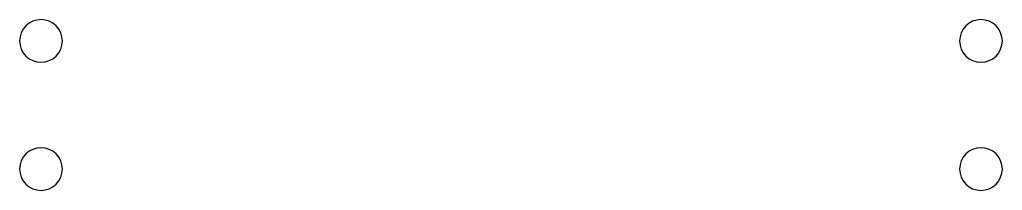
# Model space of a CAD drawing. Extents: x -1.5 to 67.5, y -1.5 to 10.5.
import ezdxf

# ---------------------------------------------------------------- set-up
doc = ezdxf.new("R2010")
doc.units = 0
doc.layers.add('LAYER_1', color=7, linetype='CONTINUOUS')

# ---------------------------------------------------------------- blocks, each defined once
blk = doc.blocks.new('BLOCK_2')
at = {"layer": 'LAYER_1', "color": 250}
for points in [[(0.017, 7.5), (-0.811, 7.5), (-1.483, 8.172), (-1.483, 9), (-1.483, 9.828), (-0.811, 10.5), (0.017, 10.5), (0.845, 10.5), (1.517, 9.828), (1.517, 9), (1.517, 8.172), (0.845, 7.5), (0.017, 7.5)], [(66.017, 7.5), (65.189, 7.5), (64.517, 8.172), (64.517, 9), (64.517, 9.828), (65.189, 10.5), (66.017, 10.5), (66.846, 10.5), (67.517, 9.828), (67.517, 9), (67.517, 8.172), (66.846, 7.5), (66.017, 7.5)], [(0.017, -1.5), (-0.811, -1.5), (-1.483, -0.829), (-1.483, 0), (-1.483, 0.828), (-0.811, 1.5), (0.017, 1.5), (0.845, 1.5), (1.517, 0.828), (1.517, 0), (1.517, -0.829), (0.845, -1.5), (0.017, -1.5)], [(66.017, -1.5), (65.189, -1.5), (64.517, -0.829), (64.517, 0), (64.517, 0.828), (65.189, 1.5), (66.017, 1.5), (66.846, 1.5), (67.517, 0.828), (67.517, 0), (67.517, -0.829), (66.846, -1.5), (66.017, -1.5)]]:
    blk.add_open_spline(points, degree=3, knots=[0, 0, 0, 0, 1, 1, 1, 2, 2, 2, 3, 3, 3, 4, 4, 4, 4], dxfattribs=at)

msp = doc.modelspace()

# ---------------------------------------------------------------- block references
at = {"layer": 'LAYER_1'}
msp.add_blockref('BLOCK_2', (0, 0), dxfattribs=at)

doc.saveas('drawing.dxf')
